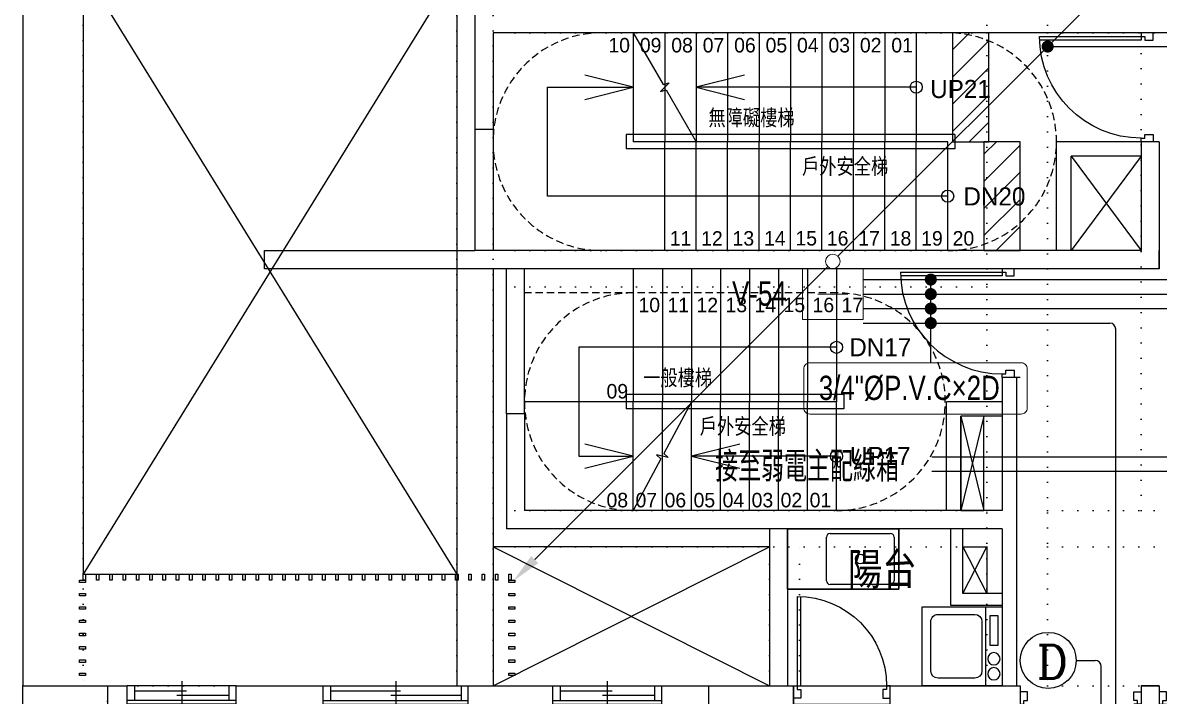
# Model space of a CAD drawing. Header units: millimetres. Extents: x 45074 to 106565, y 51012 to 60222.
# Drawn here: x 102758 to 103698, y 55662 to 56219 of the extents above; entities that cross this region are included whole.
import ezdxf
from ezdxf.enums import TextEntityAlignment as Align

# ---------------------------------------------------------------- set-up
doc = ezdxf.new("R2010")
doc.units = ezdxf.units.MM
doc.header["$LTSCALE"] = 50
doc.header["$MEASUREMENT"] = 0
doc.linetypes.add('DOT', pattern=[0.25, 0, -0.25])
doc.linetypes.add('HIDDEN2', pattern=[0.1875, 0.125, -0.0625])
doc.layers.get('0').update_dxf_attribs({"color": 8, "linetype": 'CONTINUOUS'})
for name, color, linetype in [('00', 7, 'DOT'), ('22', 3, 'CONTINUOUS'), ('22-監控', 3, 'CONTINUOUS'), ('22L', 241, 'CONTINUOUS')]:
    doc.layers.add(name, color=color, linetype=linetype)
doc.styles.add('CHINA', font='c2', dxfattribs={"bigfont": 'china'})
doc.styles.add('COMPLEX', font='COMPLEX.SHX')
doc.styles.add('NOTHING', font='TC-SIMP.SHX', dxfattribs={"bigfont": 'AE.SHX'})

# ---------------------------------------------------------------- blocks, each defined once
blk = doc.blocks.new('*U25', base_point=(556940.24, 45415.43))
for p, q in [((556890.24, 45422.93), (556890.24, 45407.93)), ((556990.24, 45422.93), (556990.24, 45407.93)), ((556893.24, 45313.93), (556893.24, 45407.93)), ((556893.24, 45407.93), (556896.24, 45407.93)), ((556896.24, 45407.93), (556896.24, 45313.93))]:
    blk.add_line(p, q)
for points in [[(556890.24, 45407.93), (556893.24, 45407.93), (556893.24, 45410.93), (556896.24, 45410.93), (556896.24, 45417.93), (556890.24, 45417.93)], [(556990.24, 45407.93), (556987.24, 45407.93), (556987.24, 45410.93), (556984.24, 45410.93), (556984.24, 45417.93), (556990.24, 45417.93)]]:
    blk.add_lwpolyline(points)
blk.add_arc((556893.24, 45407.93), 94, -90, 0)
blk = doc.blocks.new('*U26', base_point=(557135.24, 45415.43))
for p, q in [((557169.24, 45422.93), (557169.24, 45496.93)), ((557172.24, 45496.93), (557172.24, 45422.93)), ((557095.24, 45407.93), (557095.24, 45422.93)), ((557169.24, 45422.93), (557095.24, 45422.93)), ((557172.24, 45422.93), (557169.24, 45422.93)), ((557175.24, 45407.93), (557175.24, 45422.93)), ((557175.24, 45407.93), (557095.24, 45407.93))]:
    blk.add_line(p, q)
for points in [[(557095.24, 45422.93), (557098.24, 45422.93), (557098.24, 45419.93), (557101.24, 45419.93), (557101.24, 45412.93), (557095.24, 45412.93)], [(557175.24, 45422.93), (557172.24, 45422.93), (557172.24, 45419.93), (557169.24, 45419.93), (557169.24, 45412.93), (557175.24, 45412.93)]]:
    blk.add_lwpolyline(points)
blk.add_arc((557172.24, 45422.93), 74, 90, 180)
blk = doc.blocks.new('*U28', base_point=(551368.96, 44174.06))
for p, q in [((551323.96, 44166.56), (551323.96, 44181.56)), ((551413.96, 44181.56), (551323.96, 44181.56)), ((551329.96, 44181.56), (551329.96, 44169.56)), ((551368.96, 44185.56), (551368.96, 44165.56)), ((551407.96, 44181.56), (551407.96, 44169.56)), ((551413.96, 44166.56), (551413.96, 44181.56)), ((551329.96, 44177.56), (551372.96, 44177.56)), ((551407.96, 44173.56), (551364.96, 44173.56)), ((551413.96, 44169.56), (551323.96, 44169.56)), ((551413.96, 44166.56), (551323.96, 44166.56))]:
    blk.add_line(p, q)
blk = doc.blocks.new('*U30', base_point=(551535.96, 44174.06))
for p, q in [((551475.96, 44166.56), (551475.96, 44181.56)), ((551475.96, 44181.56), (551595.96, 44181.56)), ((551481.96, 44181.56), (551481.96, 44169.56)), ((551535.96, 44185.56), (551535.96, 44165.56)), ((551589.96, 44181.56), (551589.96, 44169.56)), ((551595.96, 44166.56), (551595.96, 44181.56)), ((551481.96, 44177.56), (551539.96, 44177.56)), ((551589.96, 44173.56), (551531.96, 44173.56)), ((551475.96, 44169.56), (551595.96, 44169.56)), ((551475.96, 44166.56), (551595.96, 44166.56))]:
    blk.add_line(p, q)
blk = doc.blocks.new('*U31', base_point=(551700.96, 44174.06))
for p, q in [((551655.96, 44166.56), (551655.96, 44181.56)), ((551655.96, 44181.56), (551745.96, 44181.56)), ((551661.96, 44181.56), (551661.96, 44169.56)), ((551700.96, 44185.56), (551700.96, 44165.56)), ((551739.96, 44181.56), (551739.96, 44169.56)), ((551745.96, 44166.56), (551745.96, 44181.56)), ((551661.96, 44177.56), (551704.96, 44177.56)), ((551739.96, 44173.56), (551696.96, 44173.56)), ((551655.96, 44169.56), (551745.96, 44169.56)), ((551655.96, 44166.56), (551745.96, 44166.56))]:
    blk.add_line(p, q)
blk = doc.blocks.new('*U33', base_point=(534668.7, 37898.24))
for p, q in [((534676.2, 37943.24), (534661.2, 37943.24)), ((534661.2, 37859.24), (534577.2, 37859.24)), ((534577.2, 37856.24), (534661.2, 37856.24)), ((534661.2, 37856.24), (534661.2, 37859.24)), ((534676.2, 37853.24), (534661.2, 37853.24))]:
    blk.add_line(p, q)
for points in [[(534661.2, 37943.24), (534661.2, 37940.24), (534664.2, 37940.24), (534664.2, 37937.24), (534671.2, 37937.24), (534671.2, 37943.24)], [(534661.2, 37853.24), (534661.2, 37856.24), (534664.2, 37856.24), (534664.2, 37859.24), (534671.2, 37859.24), (534671.2, 37853.24)]]:
    blk.add_lwpolyline(points)
blk.add_arc((534661.2, 37856.24), 84, 90, 180)
blk = doc.blocks.new('*U34', base_point=(534668.7, 37793.24))
for p, q in [((534577.2, 37835.24), (534661.2, 37835.24)), ((534676.2, 37838.24), (534661.2, 37838.24)), ((534661.2, 37835.24), (534661.2, 37832.24)), ((534661.2, 37832.24), (534577.2, 37832.24)), ((534676.2, 37748.24), (534661.2, 37748.24))]:
    blk.add_line(p, q)
for points in [[(534661.2, 37838.24), (534661.2, 37835.24), (534664.2, 37835.24), (534664.2, 37832.24), (534671.2, 37832.24), (534671.2, 37838.24)], [(534661.2, 37748.24), (534661.2, 37751.24), (534664.2, 37751.24), (534664.2, 37754.24), (534671.2, 37754.24), (534671.2, 37748.24)]]:
    blk.add_lwpolyline(points)
blk.add_arc((534661.2, 37835.24), 84, 180, 270)
blk = doc.blocks.new('BOXC', base_point=(3877.978, 1738.882))
for p, q in [((3877.478, 1739.882), (3877.478, 1738.882)), ((3878.478, 1739.882), (3877.478, 1739.882)), ((3878.478, 1738.882), (3878.478, 1739.882)), ((3877.478, 1738.882), (3878.478, 1738.882))]:
    blk.add_line(p, q)
blk = doc.blocks.new('$$FUFA4')
for p, q in [((0, 66.19), (0, 0)), ((65.27, 66.19), (0, 66.19)), ((65.27, 0), (65.27, 66.19)), ((0, 52.66), (65.27, 52.66)), ((53.21, 49.52), (12.4, 49.52)), ((6.46, 43.58), (6.46, 13.19)), ((59.15, 13.19), (59.15, 43.58)), ((0, 0), (65.27, 0)), ((12.4, 7.25), (53.21, 7.25))]:
    blk.add_line(p, q)
for centre in [(10.03, 59.43), (22.44, 59.43)]:
    blk.add_circle(centre, 5.1)
for centre, start, end in [((12.4, 43.58), 90, 180), ((53.21, 43.58), 0, 90), ((12.4, 13.19), 180, 270), ((53.21, 13.19), 270, 0)]:
    blk.add_arc(centre, 5.94, start, end)
at = {"xscale": 6.968723676982174, "yscale": -24.39968830585457, "zscale": 6.968723676982174, "rotation": 90.00000000002778}
blk.add_blockref('BOXC', (33.65, 59.43), dxfattribs=at)
blk = doc.blocks.new('D')
at = {"layer": '22-監控', "color": 3}
blk.add_circle((53029, -109364.5), 77.2, dxfattribs=at)
at = {"layer": '22-監控', "color": 3, "insert": (52997.2, -109322.4), "char_height": 92.2, "attachment_point": 1, "style": 'COMPLEX'}
blk.add_mtext_dynamic_manual_height_columns('D', width=59.494, gutter_width=576, heights=[0], dxfattribs=at)

msp = doc.modelspace()

# ---------------------------------------------------------------- hatches: boundary and pattern name
h = msp.add_hatch()
h.set_pattern_fill('ANSI31', color=256, scale=5, style=0)
h.set_pattern_definition([(45, (66635.389, 53766.744), (-11.22532, 11.22532), [])])
h.paths.add_polyline_path([(103526.857, 56120.566), (103556.857, 56120.566), (103556.857, 56210.566), (103526.857, 56210.566)])
h.paths.add_polyline_path([(103552.857, 56030.566), (103582.857, 56030.566), (103582.857, 56120.566), (103552.857, 56120.566)])

# ---------------------------------------------------------------- linework, layer by layer
for p, q in [((102757.857, 56355.566), (102757.857, 55670.566)), ((102807.857, 56263.066), (102807.857, 55763.066)), ((103116.857, 56263.066), (102807.857, 55763.066)), ((102807.857, 56263.066), (103116.857, 55763.066)), ((103116.857, 56263.066), (103116.857, 55670.566)), ((103131.857, 56225.566), (103131.857, 56130.566)), ((103789.857, 56210.566), (103146.857, 56210.566)), ((103146.857, 56210.566), (103146.857, 56130.566)), ((103262.857, 56210.566), (103262.857, 56120.566)), ((103262.857, 56210.566), (103287.557, 56167.816)), ((103288.857, 56210.566), (103288.857, 56120.566)), ((103314.857, 56210.566), (103314.857, 56120.566)), ((103340.857, 56210.566), (103340.857, 56120.566)), ((103366.857, 56210.566), (103366.857, 56120.566)), ((103392.857, 56210.566), (103392.857, 56120.566)), ((103418.857, 56210.566), (103418.857, 56120.566)), ((103444.857, 56210.566), (103444.857, 56120.566)), ((103470.857, 56210.566), (103470.857, 56120.566)), ((103496.857, 56210.566), (103496.857, 56120.566)), ((103191.857, 56165.566), (103262.857, 56165.566)), ((103191.857, 56075.566), (103191.857, 56165.566)), ((103292.406, 56169.117), (103285.309, 56162.016)), ((103287.557, 56167.816), (103292.406, 56169.117)), ((103496.857, 56165.566), (103314.857, 56165.566)), ((103285.309, 56162.016), (103290.157, 56163.316)), ((103290.157, 56163.316), (103314.857, 56120.566)), ((103146.857, 56130.566), (103131.857, 56130.566)), ((103131.857, 56130.566), (103131.857, 56030.566)), ((103146.857, 56130.566), (103146.857, 56030.566)), ((103528.857, 56126.566), (103256.857, 56126.566)), ((103256.857, 56126.566), (103256.857, 56114.566)), ((103522.857, 56120.566), (103262.857, 56120.566)), ((103288.857, 56030.566), (103288.857, 56120.566)), ((103314.857, 56030.566), (103314.857, 56120.566)), ((103340.857, 56030.566), (103340.857, 56120.566)), ((103366.857, 56030.566), (103366.857, 56120.566)), ((103392.857, 56030.566), (103392.857, 56120.566)), ((103418.857, 56030.566), (103418.857, 56120.566)), ((103444.857, 56030.566), (103444.857, 56120.566)), ((103470.857, 56030.566), (103470.857, 56120.566)), ((103496.857, 56030.566), (103496.857, 56120.566)), ((103522.857, 56030.566), (103522.857, 56120.566)), ((103528.857, 56126.566), (103528.857, 56114.566)), ((103612.857, 56030.566), (103612.857, 56120.566)), ((103682.857, 56120.566), (103682.857, 56030.566)), ((103697.857, 56120.566), (103697.857, 56015.566)), ((103528.857, 56114.566), (103256.857, 56114.566)), ((103624.857, 56030.566), (103624.857, 56108.566)), ((103682.857, 56108.566), (103624.857, 56108.566)), ((103682.857, 56108.566), (103624.857, 56030.566)), ((103624.857, 56108.566), (103682.857, 56030.566)), ((103522.857, 56075.566), (103191.857, 56075.566)), ((102957.857, 56015.566), (102957.857, 56030.566)), ((102957.857, 56030.566), (103131.857, 56030.566)), ((103682.857, 56030.566), (103131.857, 56030.566)), ((103697.857, 56015.566), (103697.857, 56030.566)), ((103157.857, 56015.566), (102957.857, 56015.566)), ((103157.857, 56015.566), (103131.857, 56015.566)), ((103146.857, 56015.566), (103146.857, 55670.566)), ((103697.857, 56015.566), (103157.857, 56015.566)), ((103157.857, 55895.566), (103157.857, 56015.566)), ((103172.857, 55895.566), (103172.857, 56015.566)), ((103262.857, 56015.566), (103262.857, 55905.566)), ((103286.857, 56015.566), (103286.857, 55905.566)), ((103310.857, 56015.566), (103310.857, 55905.566)), ((103334.857, 56015.566), (103334.857, 55905.566)), ((103358.857, 56015.566), (103358.857, 55905.566)), ((103382.857, 56015.566), (103382.857, 55905.566)), ((103406.857, 56015.566), (103406.857, 55905.566)), ((103430.857, 56015.566), (103430.857, 55905.566)), ((103430.857, 55950.566), (103217.857, 55950.566)), ((103217.857, 55950.566), (103217.857, 55860.566)), ((103567.857, 55925.566), (103567.857, 55815.566)), ((103579.857, 55925.566), (103579.857, 55800.566)), ((103436.857, 55911.566), (103256.857, 55911.566)), ((103256.857, 55911.566), (103256.857, 55899.566)), ((103436.857, 55911.566), (103436.857, 55899.566)), ((103430.857, 55905.566), (103172.857, 55905.566)), ((103262.857, 55815.566), (103262.857, 55905.566)), ((103286.857, 55815.566), (103286.857, 55905.566)), ((103310.857, 55905.566), (103288.057, 55862.816)), ((103310.857, 55815.566), (103310.857, 55905.566)), ((103334.857, 55815.566), (103334.857, 55905.566)), ((103358.857, 55815.566), (103358.857, 55905.566)), ((103382.857, 55815.566), (103382.857, 55905.566)), ((103406.857, 55815.566), (103406.857, 55905.566)), ((103430.857, 55815.566), (103430.857, 55905.566)), ((103521.857, 55815.566), (103521.857, 55905.566)), ((103157.857, 55895.566), (103157.857, 55800.566)), ((103172.857, 55895.566), (103157.857, 55895.566)), ((103172.857, 55895.566), (103172.857, 55815.566)), ((103436.857, 55899.566), (103256.857, 55899.566)), ((103533.857, 55815.566), (103533.857, 55893.566)), ((103567.857, 55893.566), (103533.857, 55893.566)), ((103533.857, 55893.566), (103552.857, 55815.566)), ((103552.857, 55893.566), (103533.857, 55815.566)), ((103217.857, 55860.566), (103262.857, 55860.566)), ((103285.657, 55858.316), (103262.857, 55815.566)), ((103291.656, 55859.452), (103282.059, 55861.681)), ((103282.059, 55861.681), (103285.657, 55858.316)), ((103288.057, 55862.816), (103291.656, 55859.452)), ((103430.857, 55860.566), (103310.857, 55860.566)), ((103567.857, 55815.566), (103172.857, 55815.566)), ((103567.857, 55800.566), (103157.857, 55800.566)), ((103375.357, 55800.566), (103375.357, 55670.566)), ((103390.357, 55800.566), (103390.357, 55670.566)), ((103390.357, 55800.566), (103482.589, 55800.566)), ((103390.357, 55750.566), (103390.357, 55800.566)), ((103482.589, 55800.566), (103390.357, 55800.566)), ((103482.589, 55800.566), (103482.589, 55750.566)), ((103567.857, 55800.566), (103567.857, 55670.566)), ((103579.857, 55800.566), (103579.857, 55670.566)), ((103579.857, 55800.566), (103579.857, 55800.566)), ((103422.589, 55757.566), (103422.589, 55793.566)), ((103425.589, 55796.566), (103475.589, 55796.566)), ((103478.589, 55793.566), (103478.589, 55757.566)), ((103146.857, 55670.566), (103375.357, 55785.566)), ((103146.857, 55785.566), (103375.357, 55670.566)), ((103375.357, 55785.566), (103146.857, 55785.566)), ((103535.357, 55747.066), (103555.357, 55785.566)), ((103535.357, 55785.566), (103555.357, 55747.066)), ((102807.857, 55763.066), (103116.857, 55763.066)), ((103475.589, 55754.566), (103425.589, 55754.566)), ((103482.589, 55750.566), (103390.357, 55750.566)), ((102792.857, 55670.566), (102844.357, 55670.566)), ((102934.357, 55670.566), (103006.357, 55670.566)), ((103126.357, 55670.566), (103196.357, 55670.566)), ((103286.357, 55670.566), (103395.357, 55670.566)), ((103475.357, 55670.566), (103582.857, 55670.566)), ((103682.857, 55670.566), (103682.857, 54985.566)), ((103697.857, 55670.566), (103682.857, 55670.566)), ((103682.857, 55670.566), (103682.857, 54985.566)), ((103682.857, 55670.566), (103697.857, 55670.566)), ((103697.857, 55670.566), (103697.857, 54985.566)), ((103697.857, 55670.566), (103697.857, 54985.566))]:
    msp.add_line(p, q)
at = {"extrusion": (0, 0, -1)}
for p, q in [((103682.857, 56120.566), (103612.857, 56120.566)), ((103567.857, 55905.566), (103521.857, 55905.566))]:
    msp.add_line(p, q, dxfattribs=at)
at = {"linetype": 'HIDDEN2'}
msp.add_line((103431.857, 55995.566), (103172.857, 55995.566), dxfattribs=at)
for points in [[(103526.857, 56120.566), (103556.857, 56120.566), (103556.857, 56210.566), (103526.857, 56210.566)], [(103552.857, 56030.566), (103582.857, 56030.566), (103582.857, 56120.566), (103552.857, 56120.566)], [(103552.857, 55893.566), (103533.857, 55893.566), (103533.857, 55815.566), (103552.857, 55815.566)], [(103535.357, 55785.566), (103555.357, 55785.566), (103555.357, 55747.066), (103535.357, 55747.066)], [(102807.857, 55763.066), (102809.857, 55763.066), (102809.857, 55758.066), (102807.857, 55758.066)], [(102818.857, 55763.066), (102820.857, 55763.066), (102820.857, 55758.066), (102818.857, 55758.066)], [(102829.857, 55763.066), (102831.857, 55763.066), (102831.857, 55758.066), (102829.857, 55758.066)], [(102840.857, 55763.066), (102842.857, 55763.066), (102842.857, 55758.066), (102840.857, 55758.066)], [(102851.857, 55763.066), (102853.857, 55763.066), (102853.857, 55758.066), (102851.857, 55758.066)], [(102862.857, 55763.066), (102864.857, 55763.066), (102864.857, 55758.066), (102862.857, 55758.066)], [(102873.857, 55763.066), (102875.857, 55763.066), (102875.857, 55758.066), (102873.857, 55758.066)], [(102884.857, 55763.066), (102886.857, 55763.066), (102886.857, 55758.066), (102884.857, 55758.066)], [(102895.857, 55763.066), (102897.857, 55763.066), (102897.857, 55758.066), (102895.857, 55758.066)], [(102906.857, 55763.066), (102908.857, 55763.066), (102908.857, 55758.066), (102906.857, 55758.066)], [(102917.857, 55763.066), (102919.857, 55763.066), (102919.857, 55758.066), (102917.857, 55758.066)], [(102928.857, 55763.066), (102930.857, 55763.066), (102930.857, 55758.066), (102928.857, 55758.066)], [(102939.857, 55763.066), (102941.857, 55763.066), (102941.857, 55758.066), (102939.857, 55758.066)], [(102950.857, 55763.066), (102952.857, 55763.066), (102952.857, 55758.066), (102950.857, 55758.066)], [(102961.857, 55763.066), (102963.857, 55763.066), (102963.857, 55758.066), (102961.857, 55758.066)], [(102972.857, 55763.066), (102974.857, 55763.066), (102974.857, 55758.066), (102972.857, 55758.066)], [(102983.857, 55763.066), (102985.857, 55763.066), (102985.857, 55758.066), (102983.857, 55758.066)], [(102994.857, 55763.066), (102996.857, 55763.066), (102996.857, 55758.066), (102994.857, 55758.066)], [(103005.857, 55763.066), (103007.857, 55763.066), (103007.857, 55758.066), (103005.857, 55758.066)], [(103016.857, 55763.066), (103018.857, 55763.066), (103018.857, 55758.066), (103016.857, 55758.066)], [(103027.857, 55763.066), (103029.857, 55763.066), (103029.857, 55758.066), (103027.857, 55758.066)], [(103038.857, 55763.066), (103040.857, 55763.066), (103040.857, 55758.066), (103038.857, 55758.066)], [(103049.857, 55763.066), (103051.857, 55763.066), (103051.857, 55758.066), (103049.857, 55758.066)], [(103060.857, 55763.066), (103062.857, 55763.066), (103062.857, 55758.066), (103060.857, 55758.066)], [(103071.857, 55763.066), (103073.857, 55763.066), (103073.857, 55758.066), (103071.857, 55758.066)], [(103082.857, 55763.066), (103084.857, 55763.066), (103084.857, 55758.066), (103082.857, 55758.066)], [(103093.857, 55763.066), (103095.857, 55763.066), (103095.857, 55758.066), (103093.857, 55758.066)], [(103104.857, 55763.066), (103106.857, 55763.066), (103106.857, 55758.066), (103104.857, 55758.066)], [(103115.857, 55763.066), (103117.857, 55763.066), (103117.857, 55758.066), (103115.857, 55758.066)], [(103126.857, 55763.066), (103128.857, 55763.066), (103128.857, 55758.066), (103126.857, 55758.066)], [(103137.857, 55763.066), (103139.857, 55763.066), (103139.857, 55758.066), (103137.857, 55758.066)], [(103148.857, 55763.066), (103150.857, 55763.066), (103150.857, 55758.066), (103148.857, 55758.066)], [(103159.857, 55763.066), (103161.857, 55763.066), (103161.857, 55758.066), (103159.857, 55758.066)], [(102804.857, 55756.066), (102804.857, 55758.066), (102809.857, 55758.066), (102809.857, 55756.066)], [(103159.857, 55756.066), (103159.857, 55758.066), (103164.857, 55758.066), (103164.857, 55756.066)], [(102804.857, 55745.066), (102804.857, 55747.066), (102809.857, 55747.066), (102809.857, 55745.066)], [(103159.857, 55745.066), (103159.857, 55747.066), (103164.857, 55747.066), (103164.857, 55745.066)], [(102804.857, 55734.066), (102804.857, 55736.066), (102809.857, 55736.066), (102809.857, 55734.066)], [(103159.857, 55734.066), (103159.857, 55736.066), (103164.857, 55736.066), (103164.857, 55734.066)], [(102804.857, 55723.066), (102804.857, 55725.066), (102809.857, 55725.066), (102809.857, 55723.066)], [(103159.857, 55723.066), (103159.857, 55725.066), (103164.857, 55725.066), (103164.857, 55723.066)], [(102804.857, 55712.066), (102804.857, 55714.066), (102809.857, 55714.066), (102809.857, 55712.066)], [(103159.857, 55712.066), (103159.857, 55714.066), (103164.857, 55714.066), (103164.857, 55712.066)], [(102804.857, 55701.066), (102804.857, 55703.066), (102809.857, 55703.066), (102809.857, 55701.066)], [(103159.857, 55701.066), (103159.857, 55703.066), (103164.857, 55703.066), (103164.857, 55701.066)], [(102804.857, 55690.066), (102804.857, 55692.066), (102809.857, 55692.066), (102809.857, 55690.066)], [(103159.857, 55690.066), (103159.857, 55692.066), (103164.857, 55692.066), (103164.857, 55690.066)], [(102804.857, 55679.066), (102804.857, 55681.066), (102809.857, 55681.066), (102809.857, 55679.066)], [(103159.857, 55679.066), (103159.857, 55681.066), (103164.857, 55681.066), (103164.857, 55679.066)], [(102757.857, 55670.566), (102827.857, 55670.566), (102827.857, 55600.566), (102757.857, 55600.566)], [(103325.357, 55670.566), (103395.357, 55670.566), (103395.357, 55600.566), (103325.357, 55600.566)]]:
    msp.add_lwpolyline(points, close=True)
for points in [[(103222.857, 56155.566), (103262.857, 56165.566), (103222.857, 56175.566)], [(103354.857, 56175.566), (103314.857, 56165.566), (103354.857, 56155.566)], [(103222.857, 55850.566), (103262.857, 55860.566), (103222.857, 55870.566)], [(103350.857, 55870.566), (103310.857, 55860.566), (103350.857, 55850.566)], [(103567.857, 55737.066), (103525.357, 55737.066), (103525.357, 55800.566)], [(103567.857, 55747.066), (103535.357, 55747.066), (103535.357, 55800.566)]]:
    msp.add_lwpolyline(points)
at = {"linetype": 'Continuous'}
msp.add_lwpolyline([(103482.589, 55800.566), (103390.357, 55800.566), (103390.357, 55750.566), (103482.589, 55750.566), (103482.589, 55800.566)], dxfattribs=at)
for centre, radius in [((103496.857, 56165.566), 5), ((103522.857, 56075.566), 5), ((103430.857, 55950.566), 5), ((103430.857, 55860.566), 5), ((103450.589, 55775.566), 4)]:
    msp.add_circle(centre, radius)
at = {"linetype": 'HIDDEN2'}
for centre, start, end in [((103236.857, 56120.566), 90, 270), ((103522.857, 56120.566), 270, 90), ((103262.857, 55905.566), 90, 270), ((103430.857, 55905.566), 270, 90)]:
    msp.add_arc(centre, 90, start, end, dxfattribs=at)
for centre, start, end in [((103425.589, 55793.566), 90, 180), ((103475.589, 55793.566), 360, 90), ((103425.589, 55757.566), 180, 270), ((103475.589, 55757.566), 270, 360)]:
    msp.add_arc(centre, 3, start, end)
at = {"layer": '00'}
for p, q in [((102757.857, 56355.566), (102757.857, 55670.566)), ((102807.857, 56355.566), (102807.857, 55670.566)), ((103116.857, 55670.566), (103116.857, 56355.566)), ((103146.857, 55670.566), (103146.857, 56355.566)), ((103555.357, 56355.566), (103555.357, 55670.566)), ((103605.357, 56355.566), (103605.357, 55670.566)), ((103555.357, 56210.566), (103146.857, 56210.566)), ((103605.357, 56210.566), (104207.857, 56210.566)), ((103682.857, 55815.566), (103682.857, 56210.566)), ((103555.357, 56030.566), (103146.857, 56030.566)), ((103555.357, 56000.566), (103146.857, 56000.566)), ((103555.357, 55815.566), (103146.857, 55815.566)), ((103605.357, 55815.566), (104207.857, 55815.566)), ((103555.357, 55785.566), (103146.857, 55785.566)), ((103375.357, 55670.566), (103375.357, 55785.566)), ((103400.357, 55670.566), (103400.357, 55785.566)), ((103605.357, 55785.566), (104207.857, 55785.566)), ((102827.857, 55670.566), (103325.357, 55670.566)), ((103395.357, 55670.566), (103555.357, 55670.566)), ((103605.357, 55670.566), (103985.357, 55670.566))]:
    msp.add_line(p, q, dxfattribs=at)
for points in [[(102757.857, 55670.566), (102827.857, 55670.566), (102827.857, 55600.566), (102757.857, 55600.566)], [(103325.357, 55670.566), (103395.357, 55670.566), (103395.357, 55600.566), (103325.357, 55600.566)]]:
    msp.add_lwpolyline(points, close=True, dxfattribs=at)
at = {"layer": '22', "color": 4, "lineweight": 0}
msp.add_line((103415.357, 55994.566), (103440.357, 55994.566), dxfattribs=at)
at = {"layer": '22', "lineweight": 0}
msp.add_lwpolyline([(103452.857, 55973.566), (103452.857, 56015.566), (103402.857, 56015.566), (103402.857, 55973.566)], close=True, dxfattribs=at)
msp.add_circle((103427.857, 56021.566), 6, dxfattribs=at)
at = {"layer": '22L'}
for p, q in [((103674.347, 56268.056), (103432.1, 56025.809)), ((103181.368, 55775.077), (103423.615, 56017.324)), ((103452.857, 56006.566), (103866.857, 56006.566)), ((103452.857, 55994.566), (103923.857, 55994.566)), ((103452.857, 55982.566), (103713.857, 55982.566)), ((103452.857, 55970.566), (103656.857, 55970.566)), ((103661.857, 55645.673), (103661.857, 55965.566)), ((103509.678, 55860.123), (104051.532, 55860.123, 0)), ((103509.678, 55848.123), (104162.105, 55848.123)), ((103629.194, 55691.659), (103644.857, 55691.659)), ((103649.857, 55645.673), (103649.857, 55686.659))]:
    msp.add_line(p, q, dxfattribs=at)
at = {"layer": '22L', "linetype": 'Continuous'}
msp.add_line((103605.538, 56199.247), (103758.562, 56199.247), dxfattribs=at)
at = {"layer": '22L', "color": 3}
msp.add_line((103508.892, 55937.704), (103508.892, 56006.566), dxfattribs=at)
at = {"layer": '22L', "linetype": 'Continuous', "const_width": 5}
msp.add_lwpolyline([(103603.038, 56199.247, 1), (103608.038, 56199.247, 1)], format="xyb", close=True, dxfattribs=at)
at = {"layer": '22L', "color": 3, "linetype": 'Continuous', "const_width": 5}
for points in [[(103508.892, 56009.066, 1), (103508.892, 56004.066, 1)], [(103508.892, 55997.066, 1), (103508.892, 55992.066, 1)], [(103508.892, 55985.066, 1), (103508.892, 55980.066, 1)], [(103508.892, 55973.066, 1), (103508.892, 55968.066, 1)]]:
    msp.add_lwpolyline(points, format="xyb", close=True, dxfattribs=at)
at = {"layer": '22L', "color": 3, "lineweight": 0}
msp.add_lwpolyline([(103408.847, 55937.704), (103583.691, 55937.704, -0.4142136), (103588.691, 55932.704), (103588.691, 55900.336, -0.4142136), (103583.691, 55895.336), (103408.847, 55895.336, -0.4142136), (103403.847, 55900.336), (103403.847, 55932.704, -0.4142136)], format="xyb", close=True, dxfattribs=at)
at = {"layer": '22L'}
for centre in [(103656.857, 55965.566), (103644.857, 55686.659)]:
    msp.add_arc(centre, 5, 0, 90, dxfattribs=at)
msp.add_solid([(103178.422, 55778.023), (103184.314, 55772.131), (103163.69, 55757.399)], dxfattribs=at)

# ---------------------------------------------------------------- block references
at = {"xscale": -1}
for name, p, rotation in [('*U33', (103690.357, 56165.566), 180), ('$$FUFA4', (103501.664, 55670.566), 270)]:
    msp.add_blockref(name, p, dxfattribs=dict(at, rotation=rotation))
for name, p in [('*U34', (103575.357, 55970.566)), ('*U28', (102889.357, 55663.066)), ('*U30', (103066.357, 55663.066)), ('*U31', (103241.357, 55663.066)), ('*U25', (103747.857, 55663.066))]:
    msp.add_blockref(name, p)
for name, p in [('*U26', (103435.357, 55663.066)), ('*U25', (103632.857, 55663.066))]:
    msp.add_blockref(name, p, dxfattribs=at)
at = {"layer": '22-監控', "color": 3, "xscale": 0.3, "yscale": 0.3, "zscale": 0.3}
msp.add_blockref('D', (87697.322, 88501.006), dxfattribs=at)

# ---------------------------------------------------------------- texts
at = {"style": 'NOTHING'}
for s, height, p in [('10', 12, (103251.175, 56200.365)), ('09', 12, (103277.175, 56200.365)), ('08', 12, (103303.175, 56200.365)), ('07', 12, (103329.175, 56200.365)), ('06', 12, (103355.175, 56200.365)), ('05', 12, (103381.175, 56200.365)), ('04', 12, (103407.175, 56200.365)), ('03', 12, (103433.175, 56200.365)), ('02', 12, (103459.175, 56200.365)), ('01', 12, (103485.175, 56200.365)), ('UP21', 15, (103533.455, 56164.159)), ('DN20', 15, (103561.511, 56075.326)), ('11', 12, (103301.867, 56040.654)), ('12', 12, (103327.867, 56040.654)), ('13', 12, (103353.867, 56040.654)), ('14', 12, (103379.867, 56040.654)), ('15', 12, (103405.867, 56040.654)), ('16', 12, (103431.867, 56040.654)), ('17', 12, (103457.867, 56040.654)), ('18', 12, (103483.867, 56040.654)), ('19', 12, (103509.867, 56040.654)), ('20', 12, (103535.867, 56040.654)), ('10', 12, (103276.034, 55985.577)), ('11', 12, (103300.034, 55985.577)), ('12', 12, (103324.034, 55985.577)), ('13', 12, (103348.034, 55985.577)), ('14', 12, (103372.034, 55985.577)), ('15', 12, (103396.034, 55985.577)), ('16', 12, (103420.034, 55985.577)), ('17', 12, (103444.034, 55985.577)), ('DN17', 15, (103467.106, 55950.609)), ('09', 12, (103249.622, 55914.231)), ('UP17', 15, (103467.106, 55860.609)), ('08', 12, (103249.622, 55824.231)), ('07', 12, (103273.622, 55824.231)), ('06', 12, (103297.622, 55824.231)), ('05', 12, (103321.622, 55824.231)), ('04', 12, (103345.622, 55824.231)), ('03', 12, (103369.622, 55824.231)), ('02', 12, (103393.622, 55824.231)), ('01', 12, (103417.622, 55824.231))]:
    msp.add_text(s, height=height, rotation=360, dxfattribs=at).set_placement(p, align=Align.MIDDLE)
for s, height, p in [('無障礙樓梯', 15, (103324.978, 56132.414)), ('戶外安全梯', 15, (103402.433, 56092.2)), ('一般樓梯', 15, (103270.978, 55917.414)), ('戶外安全梯', 15, (103317.817, 55877.278)), ('陽台', 30, (103440.26, 55751.315))]:
    msp.add_text(s, height=height, dxfattribs=at).set_placement(p)
at = {"layer": '22', "lineweight": 0, "style": 'CHINA', "width": 0.8}
msp.add_text('V-54', height=20, dxfattribs=at).set_placement((103344.543, 55985.002, 0))
at = {"layer": '22L', "color": 3, "lineweight": 0, "style": 'CHINA', "width": 0.8}
msp.add_text('3/4"%%CP.V.C×2D', height=20, dxfattribs=at).set_placement((103416.251, 55907.053))
at = {"layer": '22L', "style": 'CHINA', "width": 0.8}
msp.add_text('接至弱電主配線箱', height=25, dxfattribs=at).set_placement((103330.536, 55839.413, 0))

doc.saveas('drawing.dxf')
